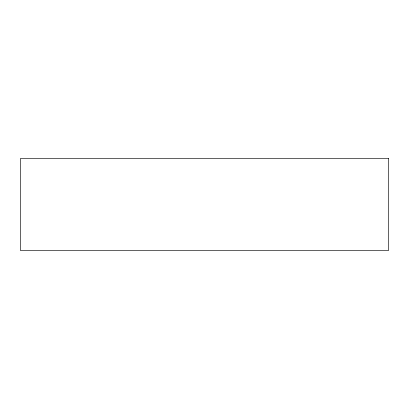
<?xml version="1.0" encoding="UTF-8"?>
<svg xmlns="http://www.w3.org/2000/svg" width="409" height="409" viewBox="0 0 409 409"><rect width="100%" height="100%" fill="white"/><g stroke="black" fill="none" stroke-linecap="round" stroke-linejoin="round"><path stroke-width="0.61" d="M388.55 158.487L20.45 158.487L20.45 250.512L388.55 250.512L388.55 158.487"/></g></svg>
